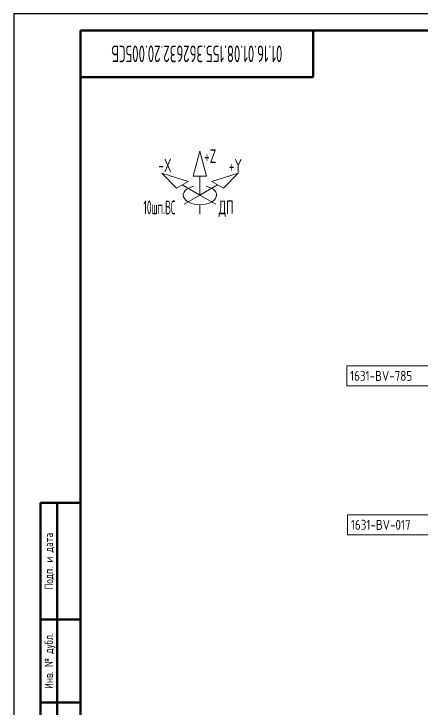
# Model space of a CAD drawing. Header units: millimetres. Extents: x 10051 to 26505, y 4675 to 5194.
# Drawn here: x 21144.6 to 21267.3, y 4850.2 to 5059.2 of the extents above; entities that cross this region are included whole.
import ezdxf
from ezdxf.enums import TextEntityAlignment as Align

# ---------------------------------------------------------------- set-up
doc = ezdxf.new("R2010")
doc.units = ezdxf.units.MM
doc.layers.get('0').update_dxf_attribs({"lineweight": 15})
doc.layers.add('OFORMLENIE', color=7, linetype='Continuous', lineweight=25)
doc.layers.add('подложка', color=252, linetype='Continuous', lineweight=9)
doc.styles.add('GOST_2.304', font='CS_Gost2304.shx', dxfattribs={"height": 2.5})
doc.styles.add('Style-CS_Gost2304', font='CS_Gost2304.shx')
doc.styles.add('TNR_30', font='times.ttf', dxfattribs={"height": 3})

# ---------------------------------------------------------------- blocks, each defined once
blk = doc.blocks.new('*U1752')
at = {"linetype": 'ByBlock', "lineweight": -2}
blk.add_lwpolyline([(420, 297), (0, 297), (0, 0), (420, 0)], close=True, dxfattribs=at)
at = {"linetype": 'ByBlock', "lineweight": 50}
blk.add_lwpolyline([(20, 292), (415, 292), (415, 5), (20, 5)], close=True, dxfattribs=at)
at = {"linetype": 'ByBlock', "lineweight": -2, "style": 'TNR_30'}
blk.add_attdef('ВЕРХНИЙ_НОМЕР_ЛИСТА', text='', height=3, dxfattribs=at).set_placement((410, 287), align=Align.MIDDLE_CENTER)
blk = doc.blocks.new('ST_Top')
at = {"linetype": 'ByBlock', "lineweight": 50}
blk.add_line((70, 0), (70, -14), dxfattribs=at)
at = {"linetype": 'ByBlock', "lineweight": 50, "extrusion": (0, 1, 0)}
blk.add_line((0, -14), (70, -14), dxfattribs=at)
at = {"linetype": 'ByBlock', "lineweight": -2, "style": 'GOST_2.304', "width": 0.7, "flags": 4}
blk.add_attdef('ШИФР', text='', height=5, rotation=180, dxfattribs=at).set_placement((35, -7), align=Align.MIDDLE_CENTER)
blk = doc.blocks.new('ST_Left')
at = {"color": 2, "linetype": 'ByBlock', "lineweight": 50}
for p, q in [((8, 150), (8, 5)), ((20, 150), (8, 150)), ((13, 5), (13, 150)), ((8, 115), (20, 115)), ((8, 90), (20, 90)), ((20, 65), (8, 65)), ((20, 30), (8, 30)), ((8, 5), (20, 5))]:
    blk.add_line(p, q, dxfattribs=at)
at = {"color": 0, "linetype": 'ByBlock', "lineweight": -2, "style": 'GOST_2.304'}
for s, p in [('Подп. и дата', (10.5, 132.5)), ('Инв. № дубл.', (10.5, 102.5)), ('Взам. инв. №', (10.5, 77.5)), ('Подп. и дата', (10.5, 47.5)), ('Инв. № подл.', (10.5, 17.5))]:
    blk.add_text(s, height=2.5, rotation=90, dxfattribs=at).set_placement(p, align=Align.MIDDLE_CENTER)
at = {"color": 0, "linetype": 'ByBlock', "lineweight": -2, "style": 'GOST_2.304', "flags": 8}
for tag, p in [('ДУБЛ_ДАТА', (16.5, 141.25)), ('НОМЕР_ДУБЛ', (16.5, 102.5)), ('ВЗАМ_ИНВ', (16.5, 77.5)), ('ИНВ_ДАТА', (16.5, 56.25)), ('ИНВ_НОМЕР', (16.5, 17.5))]:
    blk.add_attdef(tag, text='', height=2.5, rotation=90, dxfattribs=at).set_placement(p, align=Align.MIDDLE_CENTER)

msp = doc.modelspace()

# ---------------------------------------------------------------- linework, layer by layer
at = {"layer": 'подложка'}
for p, q in [((21200.51, 5004.73, -4.87), (21200.51, 5010.44, -4.87)), ((21200.51, 5004.73, -4.87), (21195.21, 5007.79, -4.87)), ((21200.51, 5004.73, -4.87), (21205.82, 5007.79, -4.87)), ((21200.51, 5004.73, -4.87), (21195.74, 5001.97, -4.87)), ((21200.51, 5004.73, -4.87), (21205.29, 5001.97, -4.87)), ((21200.51, 4999.01, -4.87), (21200.51, 5001.87, -4.87))]:
    msp.add_line(p, q, dxfattribs=at)
msp.add_ellipse((21200.51, 5004.73, -4.87), major_axis=(-5, 0), ratio=0.57735, start_param=5.105088, end_param=10.602875, dxfattribs=at)
for points in [[(21200.51, 5017.94, -4.87), (21198.51, 5010.44, -4.87), (21202.51, 5010.44, -4.87)], [(21189.02, 5011.36, -4.87), (21196.98, 5008.81, -4.87), (21193.44, 5006.77, -4.87)], [(21212, 5011.36, -4.87), (21204.05, 5008.81, -4.87), (21207.58, 5006.77, -4.87)], [(21244.65, 4953.39, 160.48), (21270.88, 4953.39, 160.48), (21270.88, 4947.39, 160.48), (21244.65, 4947.39, 160.48)], [(21244.88, 4908.61, 225.56), (21270.43, 4908.61, 225.56), (21270.43, 4902.61, 225.56), (21244.88, 4902.61, 225.56)]]:
    msp.add_3dface(points, dxfattribs=at)

# ---------------------------------------------------------------- block references
at = {"layer": 'OFORMLENIE'}
for name in ['*U1752', 'ST_Left']:
    msp.add_blockref(name, (21144.59, 4762.19), dxfattribs=at)
ref = msp.add_blockref('ST_Top', (21164.59, 5054.19), dxfattribs=at)
ref.add_attrib('ШИФР', '01.16.01.08.155.362632.20.005СБ', dxfattribs={"layer": '0', "linetype": 'ByBlock', "lineweight": -2, "height": 5, "rotation": 180, "style": 'GOST_2.304', "width": 0.7}).set_placement((21199.59, 5047.19), align=Align.MIDDLE_CENTER)

# ---------------------------------------------------------------- texts
at = {"layer": 'подложка', "style": 'Style-CS_Gost2304'}
for s, width, p in [('+Z', 0.75, (21201.76, 5018.48, -4.87)), ('-X', 0.75, (21188.01, 5015.73, -4.87)), ('10шп.ВС', 0.628788, (21183.51, 5003.1, -4.87)), ('ДП', 0.75, (21206.14, 5003.1, -4.87))]:
    msp.add_text(s, height=4.125, dxfattribs=dict(at, width=width)).set_placement(p, align=Align.TOP_LEFT)
at = {"layer": 'подложка', "style": 'Style-CS_Gost2304', "width": 0.75}
msp.add_text('+Y', height=4.125, dxfattribs=at).set_placement((21213.14, 5015.6, -4.87), align=Align.TOP_RIGHT)
at = {"layer": 'подложка', "style": 'Style-CS_Gost2304'}
for s, p in [('1631-BV-785', (21245.65, 4950.39, 160.48)), ('1631-BV-017', (21245.88, 4905.61, 225.56))]:
    msp.add_text(s, height=3, rotation=360, dxfattribs=at).set_placement(p, align=Align.MIDDLE_LEFT)

doc.saveas('drawing.dxf')
